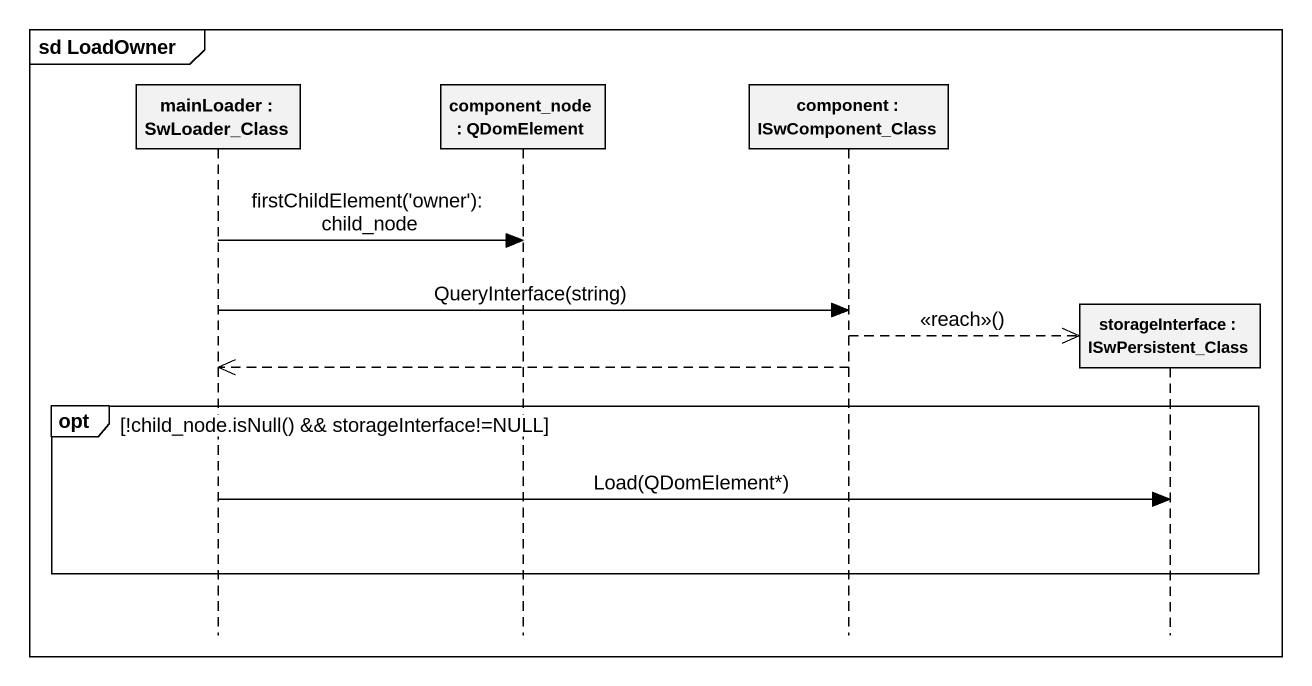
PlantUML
@startuml
mainframe sd LoadOwner
hide footbox
participant "mainLoader : SwLoader_Class" as mainLoader
participant "component_node : QDomElement" as component_node
participant "component : ISwComponent_Class" as component_
participant "storageInterface : ISwPersistent_Class" as storageInterface

mainLoader -> component_node : firstChildElement('owner'): child_node
mainLoader -> component_ : QueryInterface(string)
component_ -->> storageInterface ** : <<reach>>()
component_ -->> mainLoader
opt !child_node.isNull() && storageInterface!=NULL
  mainLoader -> storageInterface : Load(QDomElement*)
end
@enduml
